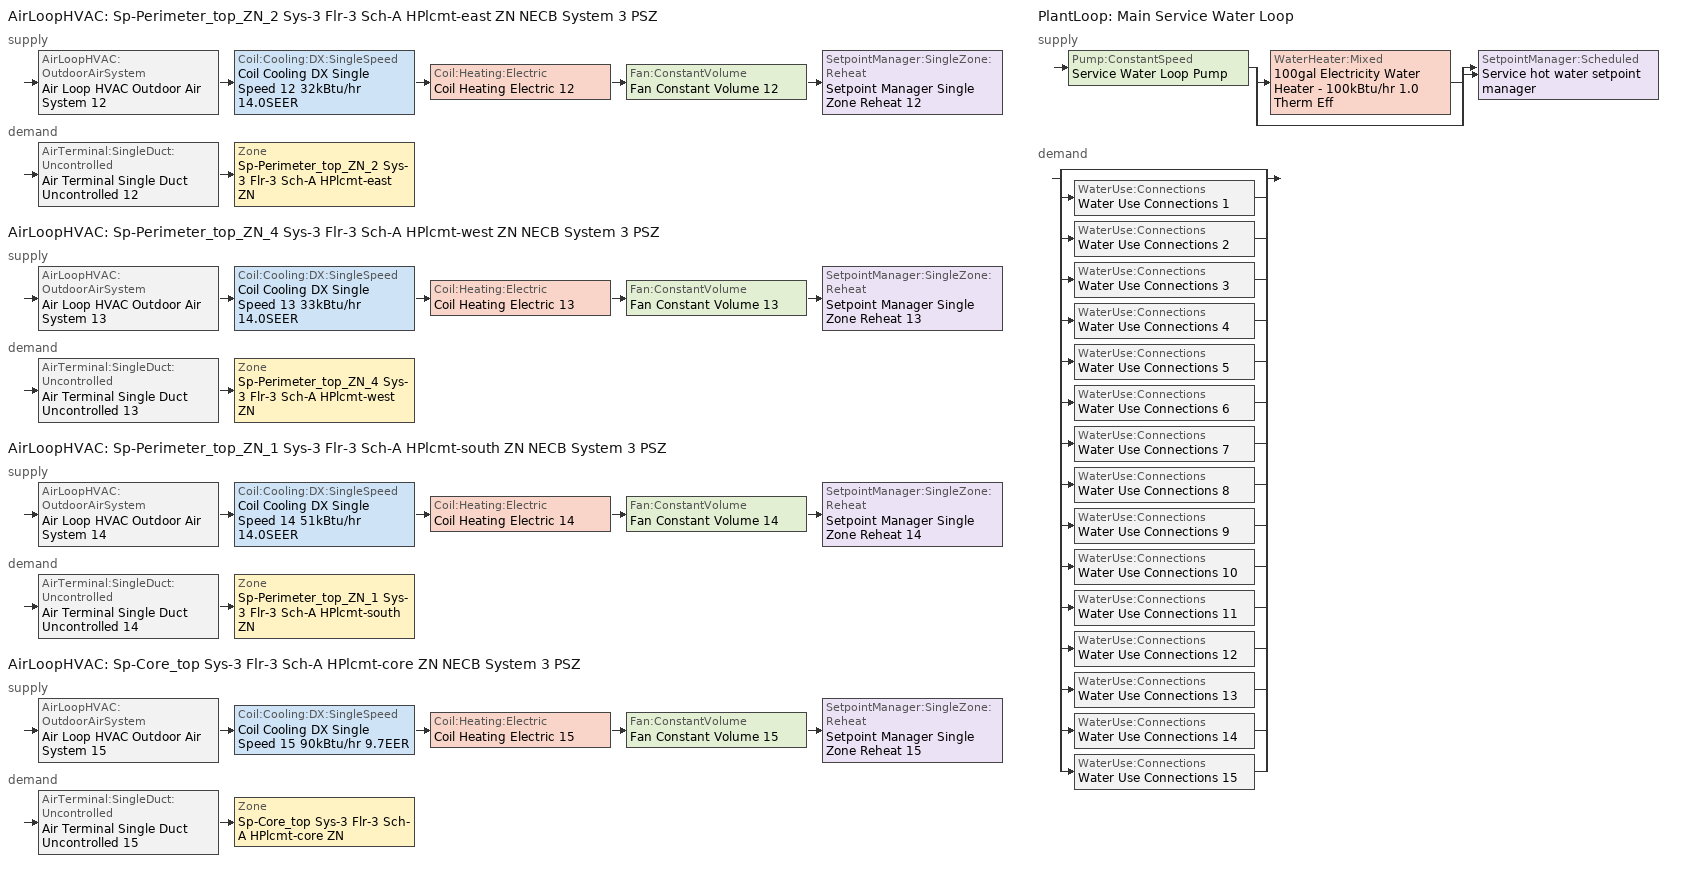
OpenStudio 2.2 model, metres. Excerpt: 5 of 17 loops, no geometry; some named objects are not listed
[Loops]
AirLoopHVAC 'Sp-Perimeter_top_ZN_2 Sys-3 Flr-3 Sch-A HPlcmt-east ZN NECB System 3 PSZ'
 supply: AirLoopHVAC:OutdoorAirSystem 'Air Loop HVAC Outdoor Air System 12' > Coil:Cooling:DX:SingleSpeed 'Coil Cooling DX Single Speed 12 32kBtu/hr 14.0SEER' > Coil:Heating:Electric 'Coil Heating Electric 12' > Fan:ConstantVolume 'Fan Constant Volume 12' > SetpointManager:SingleZone:Reheat 'Setpoint Manager Single Zone Reheat 12'
 demand: AirTerminal:SingleDuct:Uncontrolled 'Air Terminal Single Duct Uncontrolled 12' > Zone 'Sp-Perimeter_top_ZN_2 Sys-3 Flr-3 Sch-A HPlcmt-east ZN'
AirLoopHVAC 'Sp-Perimeter_top_ZN_4 Sys-3 Flr-3 Sch-A HPlcmt-west ZN NECB System 3 PSZ'
 supply: AirLoopHVAC:OutdoorAirSystem 'Air Loop HVAC Outdoor Air System 13' > Coil:Cooling:DX:SingleSpeed 'Coil Cooling DX Single Speed 13 33kBtu/hr 14.0SEER' > Coil:Heating:Electric 'Coil Heating Electric 13' > Fan:ConstantVolume 'Fan Constant Volume 13' > SetpointManager:SingleZone:Reheat 'Setpoint Manager Single Zone Reheat 13'
 demand: AirTerminal:SingleDuct:Uncontrolled 'Air Terminal Single Duct Uncontrolled 13' > Zone 'Sp-Perimeter_top_ZN_4 Sys-3 Flr-3 Sch-A HPlcmt-west ZN'
AirLoopHVAC 'Sp-Perimeter_top_ZN_1 Sys-3 Flr-3 Sch-A HPlcmt-south ZN NECB System 3 PSZ'
 supply: AirLoopHVAC:OutdoorAirSystem 'Air Loop HVAC Outdoor Air System 14' > Coil:Cooling:DX:SingleSpeed 'Coil Cooling DX Single Speed 14 51kBtu/hr 14.0SEER' > Coil:Heating:Electric 'Coil Heating Electric 14' > Fan:ConstantVolume 'Fan Constant Volume 14' > SetpointManager:SingleZone:Reheat 'Setpoint Manager Single Zone Reheat 14'
 demand: AirTerminal:SingleDuct:Uncontrolled 'Air Terminal Single Duct Uncontrolled 14' > Zone 'Sp-Perimeter_top_ZN_1 Sys-3 Flr-3 Sch-A HPlcmt-south ZN'
AirLoopHVAC 'Sp-Core_top Sys-3 Flr-3 Sch-A HPlcmt-core ZN NECB System 3 PSZ'
 supply: AirLoopHVAC:OutdoorAirSystem 'Air Loop HVAC Outdoor Air System 15' > Coil:Cooling:DX:SingleSpeed 'Coil Cooling DX Single Speed 15 90kBtu/hr 9.7EER' > Coil:Heating:Electric 'Coil Heating Electric 15' > Fan:ConstantVolume 'Fan Constant Volume 15' > SetpointManager:SingleZone:Reheat 'Setpoint Manager Single Zone Reheat 15'
 demand: AirTerminal:SingleDuct:Uncontrolled 'Air Terminal Single Duct Uncontrolled 15' > Zone 'Sp-Core_top Sys-3 Flr-3 Sch-A HPlcmt-core ZN'
PlantLoop 'Main Service Water Loop'
 supply: Pump:ConstantSpeed 'Service Water Loop Pump' > split
  | WaterHeater:Mixed '100gal Electricity Water Heater - 100kBtu/hr 1.0 Therm Eff'
  | bypass
  join > SetpointManager:Scheduled 'Service hot water setpoint manager'
 demand: split
  | bypass
  | WaterUse:Connections 'Water Use Connections 1'
  | WaterUse:Connections 'Water Use Connections 2'
  | WaterUse:Connections 'Water Use Connections 3'
  | WaterUse:Connections 'Water Use Connections 4'
  | WaterUse:Connections 'Water Use Connections 5'
  | WaterUse:Connections 'Water Use Connections 6'
  | WaterUse:Connections 'Water Use Connections 7'
  | WaterUse:Connections 'Water Use Connections 8'
  | WaterUse:Connections 'Water Use Connections 9'
  | WaterUse:Connections 'Water Use Connections 10'
  | WaterUse:Connections 'Water Use Connections 11'
  | WaterUse:Connections 'Water Use Connections 12'
  | WaterUse:Connections 'Water Use Connections 13'
  | WaterUse:Connections 'Water Use Connections 14'
  | WaterUse:Connections 'Water Use Connections 15'
[Sizing:Zone] Zone Cooling Design Supply Air Temperature Input Method=SupplyAirTemperature; Zone Cooling Design Supply Air Temperature {C}=13; Zone Cooling Design Supply Air Temperature Difference {deltaC}=11.11; Zone Heating Design Supply Air Temperature Input Method=SupplyAirTemperature; Zone Heating Design Supply Air Temperature {C}=43; Zone Heating Design Supply Air Temperature Difference {deltaC}=11.11; Zone Cooling Design Supply Air Humidity Ratio {kg-H2O/kg-air}=0.0085; Zone Heating Design Supply Air Humidity Ratio {kg-H2O/kg-air}=0.008; Zone Heating Sizing Factor=1.3; Zone Cooling Sizing Factor=1.1; Cooling Design Air Flow Method=DesignDay; Heating Design Air Flow Method=DesignDay; Account for Dedicated Outdoor Air System=No; Dedicated Outdoor Air System Control Strategy=NeutralSupplyAir; Dedicated Outdoor Air Low Setpoint Temperature for Design {C}=autosize; Dedicated Outdoor Air High Setpoint Temperature for Design {C}=autosize
Sp-Perimeter_top_ZN_2 Sys-3 Flr-3 Sch-A HPlcmt-east ZN; Sp-Perimeter_top_ZN_4 Sys-3 Flr-3 Sch-A HPlcmt-west ZN; Sp-Perimeter_top_ZN_1 Sys-3 Flr-3 Sch-A HPlcmt-south ZN; Sp-Core_top Sys-3 Flr-3 Sch-A HPlcmt-core ZN
[Zone equipment]
Sp-Perimeter_top_ZN_2 Sys-3 Flr-3 Sch-A HPlcmt-east ZN: Air Terminal Single Duct Uncontrolled 12, Zone HVAC Baseboard Convective Water 12
Sp-Perimeter_top_ZN_4 Sys-3 Flr-3 Sch-A HPlcmt-west ZN: Air Terminal Single Duct Uncontrolled 13, Zone HVAC Baseboard Convective Water 13
Sp-Perimeter_top_ZN_1 Sys-3 Flr-3 Sch-A HPlcmt-south ZN: Air Terminal Single Duct Uncontrolled 14, Zone HVAC Baseboard Convective Water 14
Sp-Core_top Sys-3 Flr-3 Sch-A HPlcmt-core ZN: Air Terminal Single Duct Uncontrolled 15, Zone HVAC Baseboard Convective Water 15
[PlantLoop]
Main Service Water Loop: Glycol Concentration=0; Maximum Loop Temperature {C}=60; Minimum Loop Temperature {C}=10; Plant Loop Volume {m3}=Autocalculate; Load Distribution Scheme=Optimal
[Sizing:Plant]
Main Service Water Loop: Loop Type=Heating; Design Loop Exit Temperature {C}=60; Loop Design Temperature Difference {deltaC}=5; Sizing Option=NonCoincident; Zone Timesteps in Averaging Window=1; Coincident Sizing Factor Mode=None
[AirLoopHVAC] Design Supply Air Flow Rate {m3/s}=AutoSize
Name | Availability Schedule | Availability Manager
Sp-Perimeter_top_ZN_2 Sys-3 Flr-3 Sch-A HPlcmt-east ZN NECB System 3 PSZ | Sp-Perimeter_top_ZN_2 Sys-3 Flr-3 Sch-A HPlcmt-east ZN NECB System 3 PSZ Occ Sch | Availability Manager Night Cycle 13
Sp-Perimeter_top_ZN_4 Sys-3 Flr-3 Sch-A HPlcmt-west ZN NECB System 3 PSZ | Sp-Perimeter_top_ZN_4 Sys-3 Flr-3 Sch-A HPlcmt-west ZN NECB System 3 PSZ Occ Sch | Availability Manager Night Cycle 15
Sp-Perimeter_top_ZN_1 Sys-3 Flr-3 Sch-A HPlcmt-south ZN NECB System 3 PSZ | Sp-Perimeter_top_ZN_1 Sys-3 Flr-3 Sch-A HPlcmt-south ZN NECB System 3 PSZ Occ Sch | Availability Manager Night Cycle 12
Sp-Core_top Sys-3 Flr-3 Sch-A HPlcmt-core ZN NECB System 3 PSZ | Sp-Core_top Sys-3 Flr-3 Sch-A HPlcmt-core ZN NECB System 3 PSZ Occ Sch | Availability Manager Night Cycle 3
[Sizing:System] Type of Load to Size On=Sensible; Design Outdoor Air Flow Rate {m3/s}=Autosize; Minimum System Air Flow Ratio=1; Preheat Design Temperature {C}=7; Preheat Design Humidity Ratio {kg-H2O/kg-Air}=0.008; Precool Design Temperature {C}=13; Precool Design Humidity Ratio {kg-H2O/kg-Air}=0.008; Central Cooling Design Supply Air Temperature {C}=13; Central Heating Design Supply Air Temperature {C}=43; Sizing Option=NonCoincident; 100% Outdoor Air in Cooling=No; 100% Outdoor Air in Heating=No; Central Cooling Design Supply Air Humidity Ratio {kg-H2O/kg-Air}=0.0085; Central Heating Design Supply Air Humidity Ratio {kg-H2O/kg-Air}=0.008; Cooling Design Air Flow Method=DesignDay; Cooling Design Air Flow Rate {m3/s}=0; Heating Design Air Flow Method=DesignDay; Heating Design Air Flow Rate {m3/s}=0; System Outdoor Air Method=ZoneSum; Zone Maximum Outdoor Air Fraction=1; Cooling Supply Air Flow Rate Per Floor Area {m3/s-m2}=0.00996765; Cooling Fraction of Autosized Cooling Supply Air Flow Rate=1; Cooling Supply Air Flow Rate Per Unit Cooling Capacity {m3/s-W}=3.94755e-05; Heating Supply Air Flow Rate Per Floor Area {m3/s-m2}=0.00996765; Heating Fraction of Autosized Heating Supply Air Flow Rate=1; Heating Fraction of Autosized Cooling Supply Air Flow Rate=1; Heating Supply Air Flow Rate Per Unit Heating Capacity {m3/s-W}=3.15882e-05; Cooling Design Capacity Method=CoolingDesignCapacity; Cooling Design Capacity {W}=autosize; Cooling Design Capacity Per Floor Area {W/m2}=234.7; Fraction of Autosized Cooling Design Capacity=1; Heating Design Capacity Method=HeatingDesignCapacity; Heating Design Capacity {W}=autosize; Heating Design Capacity Per Floor Area {W/m2}=157; Fraction of Autosized Heating Design Capacity=1; Central Cooling Capacity Control Method=OnOff
Sp-Perimeter_top_ZN_2 Sys-3 Flr-3 Sch-A HPlcmt-east ZN NECB System 3 PSZ; Sp-Perimeter_top_ZN_4 Sys-3 Flr-3 Sch-A HPlcmt-west ZN NECB System 3 PSZ; Sp-Perimeter_top_ZN_1 Sys-3 Flr-3 Sch-A HPlcmt-south ZN NECB System 3 PSZ; Sp-Core_top Sys-3 Flr-3 Sch-A HPlcmt-core ZN NECB System 3 PSZ
[Fan:ConstantVolume] Availability Schedule=Always On Discrete; Fan Efficiency=0.39975; Pressure Rise {Pa}=640; Maximum Flow Rate {m3/s}=AutoSize; Motor Efficiency=0.615
Fan Constant Volume 12; Fan Constant Volume 13; Fan Constant Volume 14; Fan Constant Volume 15
[Coil:Heating:Electric] Availability Schedule=Always On Discrete
Coil Heating Electric 12; Coil Heating Electric 13; Coil Heating Electric 14; Coil Heating Electric 15
[Coil:Cooling:DX:SingleSpeed] Availability Schedule=Always On Discrete; Rated Total Cooling Capacity {W}=autosize; Rated Sensible Heat Ratio=autosize; Rated Air Flow Rate {m3/s}=autosize; Rated Evaporator Fan Power Per Volume Flow Rate {W/(m3/s)}=773.3; Condenser Type=AirCooled; Evaporative Condenser Effectiveness=0; Evaporative Condenser Air Flow Rate {m3/s}=Autosize; Evaporative Condenser Pump Rated Power Consumption {W}=Autosize; Crankcase Heater Capacity {W}=0; Maximum Outdoor Dry-Bulb Temperature for Crankcase Heater Operation {C}=0; Basin Heater Capacity {W/K}=0; Basin Heater Setpoint Temperature {C}=10
Name | Rated COP {W/W} | Total Cooling Capacity Function of Temperature Curve | Total Cooling Capacity Function of Flow Fraction Curve | Energy Input Ratio Function of Temperature Curve | Energy Input Ratio Function of Flow Fraction Curve | Part Load Fraction Correlation Curve
Coil Cooling DX Single Speed 12 32kBtu/hr 14.0SEER | 3.8248 | DXCOOL-NECB2011-REF-CAPFT 3 | DXCOOL-NECB2011-REF-CAPFFLOW 3 | DXCOOL-NECB2011-REF-COOLEIRFT 3 | DXCOOL-NECB2011-REF-COOLEIRFFLOW 3 | DXCOOL-NECB2011-REF-COOLPLFFPLR 3
Coil Cooling DX Single Speed 13 33kBtu/hr 14.0SEER | 3.8248 | DXCOOL-NECB2011-REF-CAPFT 4 | DXCOOL-NECB2011-REF-CAPFFLOW 4 | DXCOOL-NECB2011-REF-COOLEIRFT 4 | DXCOOL-NECB2011-REF-COOLEIRFFLOW 4 | DXCOOL-NECB2011-REF-COOLPLFFPLR 4
Coil Cooling DX Single Speed 14 51kBtu/hr 14.0SEER | 3.8248 | DXCOOL-NECB2011-REF-CAPFT 5 | DXCOOL-NECB2011-REF-CAPFFLOW 5 | DXCOOL-NECB2011-REF-COOLEIRFT 5 | DXCOOL-NECB2011-REF-COOLEIRFFLOW 5 | DXCOOL-NECB2011-REF-COOLPLFFPLR 5
Coil Cooling DX Single Speed 15 90kBtu/hr 9.7EER | 3.34697 | DXCOOL-NECB2011-REF-CAPFT 6 | DXCOOL-NECB2011-REF-CAPFFLOW 6 | DXCOOL-NECB2011-REF-COOLEIRFT 6 | DXCOOL-NECB2011-REF-COOLEIRFFLOW 6 | DXCOOL-NECB2011-REF-COOLPLFFPLR 6
[Controller:OutdoorAir] Minimum Outdoor Air Flow Rate {m3/s}=0; Maximum Outdoor Air Flow Rate {m3/s}=Autosize; Economizer Control Action Type=ModulateFlow; Lockout Type=NoLockout; Minimum Limit Type=FixedMinimum; High Humidity Control=No; Heat Recovery Bypass Control Type=BypassWhenWithinEconomizerLimits
Name | Economizer Control Type | Economizer Maximum Limit Dry-Bulb Temperature {C} | Economizer Maximum Limit Enthalpy {J/kg} | Economizer Minimum Limit Dry-Bulb Temperature {C} | Minimum Outdoor Air Schedule | Controller Mechanical Ventilation
Controller Outdoor Air 12 | NoEconomizer | 28 | 64000 | -100 | Sp-Perimeter_top_ZN_2 Sys-3 Flr-3 Sch-A HPlcmt-east ZN NECB System 3 PSZ Occ Sch | Controller Mechanical Ventilation 12
Controller Outdoor Air 13 | NoEconomizer | 28 | 64000 | -100 | Sp-Perimeter_top_ZN_4 Sys-3 Flr-3 Sch-A HPlcmt-west ZN NECB System 3 PSZ Occ Sch | Controller Mechanical Ventilation 13
Controller Outdoor Air 14 | NoEconomizer | 28 | 64000 | -100 | Sp-Perimeter_top_ZN_1 Sys-3 Flr-3 Sch-A HPlcmt-south ZN NECB System 3 PSZ Occ Sch | Controller Mechanical Ventilation 14
Controller Outdoor Air 15 | DifferentialEnthalpy |  |  |  | Sp-Core_top Sys-3 Flr-3 Sch-A HPlcmt-core ZN NECB System 3 PSZ Occ Sch | Controller Mechanical Ventilation 15
[Controller:MechanicalVentilation] Availability Schedule=Always On Discrete; System Outdoor Air Method=ZoneSum
Controller Mechanical Ventilation 12; Controller Mechanical Ventilation 13; Controller Mechanical Ventilation 14; Controller Mechanical Ventilation 15
[AirLoopHVAC:OutdoorAirSystem]
Name | Controller
Air Loop HVAC Outdoor Air System 12 | Controller Outdoor Air 12
Air Loop HVAC Outdoor Air System 13 | Controller Outdoor Air 13
Air Loop HVAC Outdoor Air System 14 | Controller Outdoor Air 14
Air Loop HVAC Outdoor Air System 15 | Controller Outdoor Air 15
[SetpointManager:SingleZone:Reheat] Minimum Supply Air Temperature {C}=13; Maximum Supply Air Temperature {C}=43
Name | Control Zone
Setpoint Manager Single Zone Reheat 12 | Sp-Perimeter_top_ZN_2 Sys-3 Flr-3 Sch-A HPlcmt-east ZN
Setpoint Manager Single Zone Reheat 13 | Sp-Perimeter_top_ZN_4 Sys-3 Flr-3 Sch-A HPlcmt-west ZN
Setpoint Manager Single Zone Reheat 14 | Sp-Perimeter_top_ZN_1 Sys-3 Flr-3 Sch-A HPlcmt-south ZN
Setpoint Manager Single Zone Reheat 15 | Sp-Core_top Sys-3 Flr-3 Sch-A HPlcmt-core ZN
[AirTerminal:SingleDuct:Uncontrolled] Availability Schedule=Always On Discrete; Maximum Air Flow Rate {m3/s}=AutoSize
Air Terminal Single Duct Uncontrolled 12; Air Terminal Single Duct Uncontrolled 13; Air Terminal Single Duct Uncontrolled 14; Air Terminal Single Duct Uncontrolled 15
[SetpointManager:Scheduled]
Service hot water setpoint manager: Control Variable=Temperature; Schedule=Service Water Loop Temp - 140F
[Pump:ConstantSpeed]
Service Water Loop Pump: Rated Flow Rate {m3/s}=autosize; Rated Pump Head {Pa}=29891; Rated Power Consumption {W}=autosize; Motor Efficiency=0.7; Fraction of Motor Inefficiencies to Fluid Stream=0; Pump Control Type=Intermittent
[WaterHeater:Mixed]
100gal Electricity Water Heater - 100kBtu/hr 1.0 Therm Eff: Tank Volume {m3}=0.378541; Setpoint Temperature Schedule=Service Water Loop Temp - 140F; Deadband Temperature Difference {deltaC}=2; Maximum Temperature Limit {C}=82.2222; Heater Control Type=Cycle; Heater Maximum Capacity {W}=29307.1; Heater Fuel Type=Electricity; Heater Thermal Efficiency=1; Off Cycle Parasitic Fuel Consumption Rate {W}=1276.95; Off Cycle Parasitic Fuel Type=Electricity; Off Cycle Parasitic Heat Fraction to Tank=0.8; On Cycle Parasitic Fuel Consumption Rate {W}=1276.95; On Cycle Parasitic Fuel Type=Electricity; On Cycle Parasitic Heat Fraction to Tank=0; Ambient Temperature Indicator=Schedule; Ambient Temperature Schedule=Water Heater Ambient Temp Schedule - 70F; Off Cycle Loss Coefficient to Ambient Temperature {W/K}=2.78836; On Cycle Loss Coefficient to Ambient Temperature {W/K}=2.78836; Use Side Effectiveness=1; Source Side Effectiveness=1; Use Side Design Flow Rate {m3/s}=autosize; Source Side Design Flow Rate {m3/s}=autosize; Indirect Water Heating Recovery Time {hr}=1.5
[WaterUse:Connections]
Name | Water Use Equipment Name 1
Water Use Connections 1 | Core_bottom Service Water Use 0.38gal/min
Water Use Connections 2 | Core_mid Service Water Use 0.38gal/min
Water Use Connections 3 | Core_top Service Water Use 0.38gal/min
Water Use Connections 4 | Perimeter_bot_zn_1 Service Water Use 0.08gal/min
Water Use Connections 5 | Perimeter_bot_zn_2 Service Water Use 0.05gal/min
Water Use Connections 6 | Perimeter_bot_zn_3 Service Water Use 0.08gal/min
Water Use Connections 7 | Perimeter_bot_zn_4 Service Water Use 0.05gal/min
Water Use Connections 8 | Perimeter_mid_zn_1 Service Water Use 0.08gal/min
Water Use Connections 9 | Perimeter_mid_zn_2 Service Water Use 0.05gal/min
Water Use Connections 10 | Perimeter_mid_zn_3 Service Water Use 0.08gal/min
Water Use Connections 11 | Perimeter_mid_zn_4 Service Water Use 0.05gal/min
Water Use Connections 12 | Perimeter_top_zn_1 Service Water Use 0.08gal/min
Water Use Connections 13 | Perimeter_top_zn_2 Service Water Use 0.05gal/min
Water Use Connections 14 | Perimeter_top_zn_3 Service Water Use 0.08gal/min
Water Use Connections 15 | Perimeter_top_zn_4 Service Water Use 0.05gal/min
[WaterUse:Equipment:Definition]
Name | Peak Flow Rate {m3/s} | Target Temperature Schedule | Sensible Fraction Schedule | Latent Fraction Schedule
Core_bottom Service Water Use Def 0.38gal/min | 2.38083e-05 | Schedule Ruleset 5 | Schedule Ruleset 3 | Schedule Ruleset 4
Core_mid Service Water Use Def 0.38gal/min | 2.38083e-05 | Schedule Ruleset 8 | Schedule Ruleset 6 | Schedule Ruleset 7
Core_top Service Water Use Def 0.38gal/min | 2.38083e-05 | Schedule Ruleset 11 | Schedule Ruleset 9 | Schedule Ruleset 10
Perimeter_bot_zn_1 Service Water Use Def 0.08gal/min | 5.01899e-06 | Schedule Ruleset 14 | Schedule Ruleset 12 | Schedule Ruleset 13
Perimeter_bot_zn_2 Service Water Use Def 0.05gal/min | 3.17744e-06 | Schedule Ruleset 17 | Schedule Ruleset 15 | Schedule Ruleset 16
Perimeter_bot_zn_3 Service Water Use Def 0.08gal/min | 5.01899e-06 | Schedule Ruleset 20 | Schedule Ruleset 18 | Schedule Ruleset 19
Perimeter_bot_zn_4 Service Water Use Def 0.05gal/min | 3.17723e-06 | Schedule Ruleset 23 | Schedule Ruleset 21 | Schedule Ruleset 22
Perimeter_mid_zn_1 Service Water Use Def 0.08gal/min | 5.01899e-06 | Schedule Ruleset 26 | Schedule Ruleset 24 | Schedule Ruleset 25
Perimeter_mid_zn_2 Service Water Use Def 0.05gal/min | 3.17744e-06 | Schedule Ruleset 29 | Schedule Ruleset 27 | Schedule Ruleset 28
Perimeter_mid_zn_3 Service Water Use Def 0.08gal/min | 5.01899e-06 | Schedule Ruleset 32 | Schedule Ruleset 30 | Schedule Ruleset 31
Perimeter_mid_zn_4 Service Water Use Def 0.05gal/min | 3.17723e-06 | Schedule Ruleset 35 | Schedule Ruleset 33 | Schedule Ruleset 34
Perimeter_top_zn_1 Service Water Use Def 0.08gal/min | 5.01899e-06 | Schedule Ruleset 38 | Schedule Ruleset 36 | Schedule Ruleset 37
Perimeter_top_zn_2 Service Water Use Def 0.05gal/min | 3.17744e-06 | Schedule Ruleset 41 | Schedule Ruleset 39 | Schedule Ruleset 40
Perimeter_top_zn_3 Service Water Use Def 0.08gal/min | 5.01899e-06 | Schedule Ruleset 44 | Schedule Ruleset 42 | Schedule Ruleset 43
Perimeter_top_zn_4 Service Water Use Def 0.05gal/min | 3.17723e-06 | Schedule Ruleset 47 | Schedule Ruleset 45 | Schedule Ruleset 46
[WaterUse:Equipment] Flow Rate Fraction Schedule=NECB-A-Service Water Heating
Name | Water Use Equipment Definition | Space
Core_bottom Service Water Use 0.38gal/min | Core_bottom Service Water Use Def 0.38gal/min | Core_bottom
Core_mid Service Water Use 0.38gal/min | Core_mid Service Water Use Def 0.38gal/min | Core_mid
Core_top Service Water Use 0.38gal/min | Core_top Service Water Use Def 0.38gal/min | Core_top
Perimeter_bot_zn_1 Service Water Use 0.08gal/min | Perimeter_bot_zn_1 Service Water Use Def 0.08gal/min | Perimeter_bot_ZN_1
Perimeter_bot_zn_2 Service Water Use 0.05gal/min | Perimeter_bot_zn_2 Service Water Use Def 0.05gal/min | Perimeter_bot_ZN_2
Perimeter_bot_zn_3 Service Water Use 0.08gal/min | Perimeter_bot_zn_3 Service Water Use Def 0.08gal/min | Perimeter_bot_ZN_3
Perimeter_bot_zn_4 Service Water Use 0.05gal/min | Perimeter_bot_zn_4 Service Water Use Def 0.05gal/min | Perimeter_bot_ZN_4
Perimeter_mid_zn_1 Service Water Use 0.08gal/min | Perimeter_mid_zn_1 Service Water Use Def 0.08gal/min | Perimeter_mid_ZN_1
Perimeter_mid_zn_2 Service Water Use 0.05gal/min | Perimeter_mid_zn_2 Service Water Use Def 0.05gal/min | Perimeter_mid_ZN_2
Perimeter_mid_zn_3 Service Water Use 0.08gal/min | Perimeter_mid_zn_3 Service Water Use Def 0.08gal/min | Perimeter_mid_ZN_3
Perimeter_mid_zn_4 Service Water Use 0.05gal/min | Perimeter_mid_zn_4 Service Water Use Def 0.05gal/min | Perimeter_mid_ZN_4
Perimeter_top_zn_1 Service Water Use 0.08gal/min | Perimeter_top_zn_1 Service Water Use Def 0.08gal/min | Perimeter_top_ZN_1
Perimeter_top_zn_2 Service Water Use 0.05gal/min | Perimeter_top_zn_2 Service Water Use Def 0.05gal/min | Perimeter_top_ZN_2
Perimeter_top_zn_3 Service Water Use 0.08gal/min | Perimeter_top_zn_3 Service Water Use Def 0.08gal/min | Perimeter_top_ZN_3
Perimeter_top_zn_4 Service Water Use 0.05gal/min | Perimeter_top_zn_4 Service Water Use Def 0.05gal/min | Perimeter_top_ZN_4
[AvailabilityManager:NightCycle] Control Type=CycleOnAny; Thermostat Tolerance {deltaC}=1; Cycling Run Time {s}=3600
Availability Manager Night Cycle 3; Availability Manager Night Cycle 12; Availability Manager Night Cycle 13; Availability Manager Night Cycle 15
[Schedule:Ruleset]
Service Water Loop Temp - 140F: Default Day Schedule=Service Water Loop Temp - 140F Default
Water Heater Ambient Temp Schedule - 70F: Default Day Schedule=Water Heater Ambient Temp Schedule - 70F Default
Schedule Ruleset 3: Default Day Schedule=Schedule Day 5
Schedule Ruleset 4: Default Day Schedule=Schedule Day 6
Schedule Ruleset 5: Default Day Schedule=Schedule Day 7
NECB-A-Service Water Heating: Default Day Schedule=NECB-A-Service Water Heating Default
Schedule Ruleset 6: Default Day Schedule=Schedule Day 8
Schedule Ruleset 7: Default Day Schedule=Schedule Day 9
Schedule Ruleset 8: Default Day Schedule=Schedule Day 10
Schedule Ruleset 9: Default Day Schedule=Schedule Day 11
Schedule Ruleset 10: Default Day Schedule=Schedule Day 12
Schedule Ruleset 11: Default Day Schedule=Schedule Day 13
Schedule Ruleset 12: Default Day Schedule=Schedule Day 14
Schedule Ruleset 13: Default Day Schedule=Schedule Day 15
Schedule Ruleset 14: Default Day Schedule=Schedule Day 16
Schedule Ruleset 15: Default Day Schedule=Schedule Day 17
Schedule Ruleset 16: Default Day Schedule=Schedule Day 18
Schedule Ruleset 17: Default Day Schedule=Schedule Day 19
Schedule Ruleset 18: Default Day Schedule=Schedule Day 20
Schedule Ruleset 19: Default Day Schedule=Schedule Day 21
Schedule Ruleset 20: Default Day Schedule=Schedule Day 22
Schedule Ruleset 21: Default Day Schedule=Schedule Day 23
Schedule Ruleset 22: Default Day Schedule=Schedule Day 24
Schedule Ruleset 23: Default Day Schedule=Schedule Day 25
Schedule Ruleset 24: Default Day Schedule=Schedule Day 26
Schedule Ruleset 25: Default Day Schedule=Schedule Day 27
Schedule Ruleset 26: Default Day Schedule=Schedule Day 28
Schedule Ruleset 27: Default Day Schedule=Schedule Day 29
Schedule Ruleset 28: Default Day Schedule=Schedule Day 30
Schedule Ruleset 29: Default Day Schedule=Schedule Day 31
Schedule Ruleset 30: Default Day Schedule=Schedule Day 32
Schedule Ruleset 31: Default Day Schedule=Schedule Day 33
Schedule Ruleset 32: Default Day Schedule=Schedule Day 34
Schedule Ruleset 33: Default Day Schedule=Schedule Day 35
Schedule Ruleset 34: Default Day Schedule=Schedule Day 36
Schedule Ruleset 35: Default Day Schedule=Schedule Day 37
Schedule Ruleset 36: Default Day Schedule=Schedule Day 38
Schedule Ruleset 37: Default Day Schedule=Schedule Day 39
Schedule Ruleset 38: Default Day Schedule=Schedule Day 40
Schedule Ruleset 39: Default Day Schedule=Schedule Day 41
Schedule Ruleset 40: Default Day Schedule=Schedule Day 42
Schedule Ruleset 41: Default Day Schedule=Schedule Day 43
Schedule Ruleset 42: Default Day Schedule=Schedule Day 44
Schedule Ruleset 43: Default Day Schedule=Schedule Day 45
Schedule Ruleset 44: Default Day Schedule=Schedule Day 46
Schedule Ruleset 45: Default Day Schedule=Schedule Day 47
Schedule Ruleset 46: Default Day Schedule=Schedule Day 48
Schedule Ruleset 47: Default Day Schedule=Schedule Day 49
Sp-Core_top Sys-3 Flr-3 Sch-A HPlcmt-core ZN NECB System 3 PSZ Occ Sch: Default Day Schedule=Sp-Core_top Sys-3 Flr-3 Sch-A HPlcmt-core ZN NECB System 3 PSZ Occ Sch Default; Summer Design Day Schedule=Sp-Core_top Sys-3 Flr-3 Sch-A HPlcmt-core ZN NECB System 3 PSZ Occ Sch Summer Design Day; Winter Design Day Schedule=Sp-Core_top Sys-3 Flr-3 Sch-A HPlcmt-core ZN NECB System 3 PSZ Occ Sch Winter Design Day
Sp-Perimeter_top_ZN_1 Sys-3 Flr-3 Sch-A HPlcmt-south ZN NECB System 3 PSZ Occ Sch: Default Day Schedule=Sp-Perimeter_top_ZN_1 Sys-3 Flr-3 Sch-A HPlcmt-south ZN NECB System 3 PSZ Occ Sch Default; Summer Design Day Schedule=Sp-Perimeter_top_ZN_1 Sys-3 Flr-3 Sch-A HPlcmt-south ZN NECB System 3 PSZ Occ Sch Summer Design Day; Winter Design Day Schedule=Sp-Perimeter_top_ZN_1 Sys-3 Flr-3 Sch-A HPlcmt-south ZN NECB System 3 PSZ Occ Sch Winter Design Day
Sp-Perimeter_top_ZN_2 Sys-3 Flr-3 Sch-A HPlcmt-east ZN NECB System 3 PSZ Occ Sch: Default Day Schedule=Sp-Perimeter_top_ZN_2 Sys-3 Flr-3 Sch-A HPlcmt-east ZN NECB System 3 PSZ Occ Sch Default; Summer Design Day Schedule=Sp-Perimeter_top_ZN_2 Sys-3 Flr-3 Sch-A HPlcmt-east ZN NECB System 3 PSZ Occ Sch Summer Design Day; Winter Design Day Schedule=Sp-Perimeter_top_ZN_2 Sys-3 Flr-3 Sch-A HPlcmt-east ZN NECB System 3 PSZ Occ Sch Winter Design Day
Sp-Perimeter_top_ZN_4 Sys-3 Flr-3 Sch-A HPlcmt-west ZN NECB System 3 PSZ Occ Sch: Default Day Schedule=Sp-Perimeter_top_ZN_4 Sys-3 Flr-3 Sch-A HPlcmt-west ZN NECB System 3 PSZ Occ Sch Default; Summer Design Day Schedule=Sp-Perimeter_top_ZN_4 Sys-3 Flr-3 Sch-A HPlcmt-west ZN NECB System 3 PSZ Occ Sch Summer Design Day; Winter Design Day Schedule=Sp-Perimeter_top_ZN_4 Sys-3 Flr-3 Sch-A HPlcmt-west ZN NECB System 3 PSZ Occ Sch Winter Design Day
[Schedule:Day]
Service Water Loop Temp - 140F Default; Schedule Day 7; Schedule Day 10; Schedule Day 13; Schedule Day 16; Schedule Day 19; Schedule Day 22; Schedule Day 25; Schedule Day 28; Schedule Day 31; Schedule Day 34; Schedule Day 37; Schedule Day 40; Schedule Day 43; Schedule Day 46; Schedule Day 49: 24, 0, 60
Water Heater Ambient Temp Schedule - 70F Default: 24, 0, 21.1111
Schedule Day 5; Schedule Day 8; Schedule Day 11; Schedule Day 14; Schedule Day 17; Schedule Day 20; Schedule Day 23; Schedule Day 26; Schedule Day 29; Schedule Day 32; Schedule Day 35; Schedule Day 38; Schedule Day 41; Schedule Day 44; Schedule Day 47: 24, 0, 0.2
Schedule Day 6; NECB-A-Service Water Heating Sat Day; NECB-A-Service Water Heating Sun|Hol Day; Schedule Day 9; Schedule Day 12; Schedule Day 15; Schedule Day 18; Schedule Day 21; Schedule Day 24; Schedule Day 27; Schedule Day 30; Schedule Day 33; Schedule Day 36; Schedule Day 39; Schedule Day 42; Schedule Day 45; Schedule Day 48: 24, 0, 0.05
NECB-A-Service Water Heating Default; NECB-A-Service Water Heating Default|Wkdy Day: 7, 0, 0.05, 8, 0, 0.1, 10, 0, 0.5, 16, 0, 0.9, 17, 0, 0.7, 18, 0, 0.5, 19, 0, 0.3, 22, 0, 0.2, 24, 0, 0.05
Sp-Core_top Sys-3 Flr-3 Sch-A HPlcmt-core ZN NECB System 3 PSZ Occ Sch Default; Sp-Core_top Sys-3 Flr-3 Sch-A HPlcmt-core ZN NECB System 3 PSZ Occ Sch Winter Design Day; Sp-Core_top Sys-3 Flr-3 Sch-A HPlcmt-core ZN NECB System 3 PSZ Occ Sch Summer Design Day; Sp-Perimeter_top_ZN_1 Sys-3 Flr-3 Sch-A HPlcmt-south ZN NECB System 3 PSZ Occ Sch Default; Sp-Perimeter_top_ZN_1 Sys-3 Flr-3 Sch-A HPlcmt-south ZN NECB System 3 PSZ Occ Sch Winter Design Day; Sp-Perimeter_top_ZN_1 Sys-3 Flr-3 Sch-A HPlcmt-south ZN NECB System 3 PSZ Occ Sch Summer Design Day; Sp-Perimeter_top_ZN_2 Sys-3 Flr-3 Sch-A HPlcmt-east ZN NECB System 3 PSZ Occ Sch Default; Sp-Perimeter_top_ZN_2 Sys-3 Flr-3 Sch-A HPlcmt-east ZN NECB System 3 PSZ Occ Sch Winter Design Day; Sp-Perimeter_top_ZN_2 Sys-3 Flr-3 Sch-A HPlcmt-east ZN NECB System 3 PSZ Occ Sch Summer Design Day; Sp-Perimeter_top_ZN_4 Sys-3 Flr-3 Sch-A HPlcmt-west ZN NECB System 3 PSZ Occ Sch Default; Sp-Perimeter_top_ZN_4 Sys-3 Flr-3 Sch-A HPlcmt-west ZN NECB System 3 PSZ Occ Sch Winter Design Day; Sp-Perimeter_top_ZN_4 Sys-3 Flr-3 Sch-A HPlcmt-west ZN NECB System 3 PSZ Occ Sch Summer Design Day: 24, 0, 1
Sp-Core_top Sys-3 Flr-3 Sch-A HPlcmt-core ZN NECB System 3 PSZ Occ Sch Monday; Sp-Core_top Sys-3 Flr-3 Sch-A HPlcmt-core ZN NECB System 3 PSZ Occ Sch Tuesday; Sp-Core_top Sys-3 Flr-3 Sch-A HPlcmt-core ZN NECB System 3 PSZ Occ Sch Wednesday; Sp-Core_top Sys-3 Flr-3 Sch-A HPlcmt-core ZN NECB System 3 PSZ Occ Sch Thursday; Sp-Core_top Sys-3 Flr-3 Sch-A HPlcmt-core ZN NECB System 3 PSZ Occ Sch Friday; Sp-Perimeter_top_ZN_1 Sys-3 Flr-3 Sch-A HPlcmt-south ZN NECB System 3 PSZ Occ Sch Monday; Sp-Perimeter_top_ZN_1 Sys-3 Flr-3 Sch-A HPlcmt-south ZN NECB System 3 PSZ Occ Sch Tuesday; Sp-Perimeter_top_ZN_1 Sys-3 Flr-3 Sch-A HPlcmt-south ZN NECB System 3 PSZ Occ Sch Wednesday; Sp-Perimeter_top_ZN_1 Sys-3 Flr-3 Sch-A HPlcmt-south ZN NECB System 3 PSZ Occ Sch Thursday; Sp-Perimeter_top_ZN_1 Sys-3 Flr-3 Sch-A HPlcmt-south ZN NECB System 3 PSZ Occ Sch Friday; Sp-Perimeter_top_ZN_2 Sys-3 Flr-3 Sch-A HPlcmt-east ZN NECB System 3 PSZ Occ Sch Monday; Sp-Perimeter_top_ZN_2 Sys-3 Flr-3 Sch-A HPlcmt-east ZN NECB System 3 PSZ Occ Sch Tuesday; Sp-Perimeter_top_ZN_2 Sys-3 Flr-3 Sch-A HPlcmt-east ZN NECB System 3 PSZ Occ Sch Wednesday; Sp-Perimeter_top_ZN_2 Sys-3 Flr-3 Sch-A HPlcmt-east ZN NECB System 3 PSZ Occ Sch Thursday; Sp-Perimeter_top_ZN_2 Sys-3 Flr-3 Sch-A HPlcmt-east ZN NECB System 3 PSZ Occ Sch Friday; Sp-Perimeter_top_ZN_4 Sys-3 Flr-3 Sch-A HPlcmt-west ZN NECB System 3 PSZ Occ Sch Monday; Sp-Perimeter_top_ZN_4 Sys-3 Flr-3 Sch-A HPlcmt-west ZN NECB System 3 PSZ Occ Sch Tuesday; Sp-Perimeter_top_ZN_4 Sys-3 Flr-3 Sch-A HPlcmt-west ZN NECB System 3 PSZ Occ Sch Wednesday; Sp-Perimeter_top_ZN_4 Sys-3 Flr-3 Sch-A HPlcmt-west ZN NECB System 3 PSZ Occ Sch Thursday; Sp-Perimeter_top_ZN_4 Sys-3 Flr-3 Sch-A HPlcmt-west ZN NECB System 3 PSZ Occ Sch Friday: 8, 0, 0, 19, 0, 1, 24, 0, 0
Sp-Core_top Sys-3 Flr-3 Sch-A HPlcmt-core ZN NECB System 3 PSZ Occ Sch Saturday; Sp-Core_top Sys-3 Flr-3 Sch-A HPlcmt-core ZN NECB System 3 PSZ Occ Sch Sunday; Sp-Perimeter_top_ZN_1 Sys-3 Flr-3 Sch-A HPlcmt-south ZN NECB System 3 PSZ Occ Sch Saturday; Sp-Perimeter_top_ZN_1 Sys-3 Flr-3 Sch-A HPlcmt-south ZN NECB System 3 PSZ Occ Sch Sunday; Sp-Perimeter_top_ZN_2 Sys-3 Flr-3 Sch-A HPlcmt-east ZN NECB System 3 PSZ Occ Sch Saturday; Sp-Perimeter_top_ZN_2 Sys-3 Flr-3 Sch-A HPlcmt-east ZN NECB System 3 PSZ Occ Sch Sunday; Sp-Perimeter_top_ZN_4 Sys-3 Flr-3 Sch-A HPlcmt-west ZN NECB System 3 PSZ Occ Sch Saturday; Sp-Perimeter_top_ZN_4 Sys-3 Flr-3 Sch-A HPlcmt-west ZN NECB System 3 PSZ Occ Sch Sunday: 24, 0, 0
[Schedule:Rule] Date Specification Type=DateRange; Start Month=1; Start Day=1; End Month=12
Name | Schedule Ruleset | Rule Order | Day Schedule | Apply Monday | Apply Tuesday | Apply Wednesday | Apply Thursday | Apply Friday | End Day | Apply Saturday | Apply Sunday
Schedule Rule 17 | NECB-A-Service Water Heating | 2 | NECB-A-Service Water Heating Default|Wkdy Day | Yes | Yes | Yes | Yes | Yes | 31
Schedule Rule 18 | NECB-A-Service Water Heating | 1 | NECB-A-Service Water Heating Sat Day |  |  |  |  |  | 31 | Yes
Schedule Rule 19 | NECB-A-Service Water Heating | 0 | NECB-A-Service Water Heating Sun|Hol Day |  |  |  |  |  | 31 |  | Yes
Sp-Core_top Sys-3 Flr-3 Sch-A HPlcmt-core ZN NECB System 3 PSZ Occ Sch Monday Rule | Sp-Core_top Sys-3 Flr-3 Sch-A HPlcmt-core ZN NECB System 3 PSZ Occ Sch | 6 | Sp-Core_top Sys-3 Flr-3 Sch-A HPlcmt-core ZN NECB System 3 PSZ Occ Sch Monday | Yes |  |  |  |  | 25
Sp-Core_top Sys-3 Flr-3 Sch-A HPlcmt-core ZN NECB System 3 PSZ Occ Sch Tuesday Rule | Sp-Core_top Sys-3 Flr-3 Sch-A HPlcmt-core ZN NECB System 3 PSZ Occ Sch | 5 | Sp-Core_top Sys-3 Flr-3 Sch-A HPlcmt-core ZN NECB System 3 PSZ Occ Sch Tuesday |  | Yes |  |  |  | 26
Sp-Core_top Sys-3 Flr-3 Sch-A HPlcmt-core ZN NECB System 3 PSZ Occ Sch Wednesday Rule | Sp-Core_top Sys-3 Flr-3 Sch-A HPlcmt-core ZN NECB System 3 PSZ Occ Sch | 4 | Sp-Core_top Sys-3 Flr-3 Sch-A HPlcmt-core ZN NECB System 3 PSZ Occ Sch Wednesday |  |  | Yes |  |  | 27
Sp-Core_top Sys-3 Flr-3 Sch-A HPlcmt-core ZN NECB System 3 PSZ Occ Sch Thursday Rule | Sp-Core_top Sys-3 Flr-3 Sch-A HPlcmt-core ZN NECB System 3 PSZ Occ Sch | 3 | Sp-Core_top Sys-3 Flr-3 Sch-A HPlcmt-core ZN NECB System 3 PSZ Occ Sch Thursday |  |  |  | Yes |  | 28
Sp-Core_top Sys-3 Flr-3 Sch-A HPlcmt-core ZN NECB System 3 PSZ Occ Sch Friday Rule | Sp-Core_top Sys-3 Flr-3 Sch-A HPlcmt-core ZN NECB System 3 PSZ Occ Sch | 2 | Sp-Core_top Sys-3 Flr-3 Sch-A HPlcmt-core ZN NECB System 3 PSZ Occ Sch Friday |  |  |  |  | Yes | 29
Sp-Core_top Sys-3 Flr-3 Sch-A HPlcmt-core ZN NECB System 3 PSZ Occ Sch Saturday Rule | Sp-Core_top Sys-3 Flr-3 Sch-A HPlcmt-core ZN NECB System 3 PSZ Occ Sch | 1 | Sp-Core_top Sys-3 Flr-3 Sch-A HPlcmt-core ZN NECB System 3 PSZ Occ Sch Saturday |  |  |  |  |  | 30 | Yes
Sp-Core_top Sys-3 Flr-3 Sch-A HPlcmt-core ZN NECB System 3 PSZ Occ Sch Sunday Rule | Sp-Core_top Sys-3 Flr-3 Sch-A HPlcmt-core ZN NECB System 3 PSZ Occ Sch | 0 | Sp-Core_top Sys-3 Flr-3 Sch-A HPlcmt-core ZN NECB System 3 PSZ Occ Sch Sunday |  |  |  |  |  | 31 |  | Yes
Sp-Perimeter_top_ZN_1 Sys-3 Flr-3 Sch-A HPlcmt-south ZN NECB System 3 PSZ Occ Sch Monday Rule | Sp-Perimeter_top_ZN_1 Sys-3 Flr-3 Sch-A HPlcmt-south ZN NECB System 3 PSZ Occ Sch | 6 | Sp-Perimeter_top_ZN_1 Sys-3 Flr-3 Sch-A HPlcmt-south ZN NECB System 3 PSZ Occ Sch Monday | Yes |  |  |  |  | 25
Sp-Perimeter_top_ZN_1 Sys-3 Flr-3 Sch-A HPlcmt-south ZN NECB System 3 PSZ Occ Sch Tuesday Rule | Sp-Perimeter_top_ZN_1 Sys-3 Flr-3 Sch-A HPlcmt-south ZN NECB System 3 PSZ Occ Sch | 5 | Sp-Perimeter_top_ZN_1 Sys-3 Flr-3 Sch-A HPlcmt-south ZN NECB System 3 PSZ Occ Sch Tuesday |  | Yes |  |  |  | 26
Sp-Perimeter_top_ZN_1 Sys-3 Flr-3 Sch-A HPlcmt-south ZN NECB System 3 PSZ Occ Sch Wednesday Rule | Sp-Perimeter_top_ZN_1 Sys-3 Flr-3 Sch-A HPlcmt-south ZN NECB System 3 PSZ Occ Sch | 4 | Sp-Perimeter_top_ZN_1 Sys-3 Flr-3 Sch-A HPlcmt-south ZN NECB System 3 PSZ Occ Sch Wednesday |  |  | Yes |  |  | 27
Sp-Perimeter_top_ZN_1 Sys-3 Flr-3 Sch-A HPlcmt-south ZN NECB System 3 PSZ Occ Sch Thursday Rule | Sp-Perimeter_top_ZN_1 Sys-3 Flr-3 Sch-A HPlcmt-south ZN NECB System 3 PSZ Occ Sch | 3 | Sp-Perimeter_top_ZN_1 Sys-3 Flr-3 Sch-A HPlcmt-south ZN NECB System 3 PSZ Occ Sch Thursday |  |  |  | Yes |  | 28
Sp-Perimeter_top_ZN_1 Sys-3 Flr-3 Sch-A HPlcmt-south ZN NECB System 3 PSZ Occ Sch Friday Rule | Sp-Perimeter_top_ZN_1 Sys-3 Flr-3 Sch-A HPlcmt-south ZN NECB System 3 PSZ Occ Sch | 2 | Sp-Perimeter_top_ZN_1 Sys-3 Flr-3 Sch-A HPlcmt-south ZN NECB System 3 PSZ Occ Sch Friday |  |  |  |  | Yes | 29
Sp-Perimeter_top_ZN_1 Sys-3 Flr-3 Sch-A HPlcmt-south ZN NECB System 3 PSZ Occ Sch Saturday Rule | Sp-Perimeter_top_ZN_1 Sys-3 Flr-3 Sch-A HPlcmt-south ZN NECB System 3 PSZ Occ Sch | 1 | Sp-Perimeter_top_ZN_1 Sys-3 Flr-3 Sch-A HPlcmt-south ZN NECB System 3 PSZ Occ Sch Saturday |  |  |  |  |  | 30 | Yes
Sp-Perimeter_top_ZN_1 Sys-3 Flr-3 Sch-A HPlcmt-south ZN NECB System 3 PSZ Occ Sch Sunday Rule | Sp-Perimeter_top_ZN_1 Sys-3 Flr-3 Sch-A HPlcmt-south ZN NECB System 3 PSZ Occ Sch | 0 | Sp-Perimeter_top_ZN_1 Sys-3 Flr-3 Sch-A HPlcmt-south ZN NECB System 3 PSZ Occ Sch Sunday |  |  |  |  |  | 31 |  | Yes
Sp-Perimeter_top_ZN_2 Sys-3 Flr-3 Sch-A HPlcmt-east ZN NECB System 3 PSZ Occ Sch Monday Rule | Sp-Perimeter_top_ZN_2 Sys-3 Flr-3 Sch-A HPlcmt-east ZN NECB System 3 PSZ Occ Sch | 6 | Sp-Perimeter_top_ZN_2 Sys-3 Flr-3 Sch-A HPlcmt-east ZN NECB System 3 PSZ Occ Sch Monday | Yes |  |  |  |  | 25
Sp-Perimeter_top_ZN_2 Sys-3 Flr-3 Sch-A HPlcmt-east ZN NECB System 3 PSZ Occ Sch Tuesday Rule | Sp-Perimeter_top_ZN_2 Sys-3 Flr-3 Sch-A HPlcmt-east ZN NECB System 3 PSZ Occ Sch | 5 | Sp-Perimeter_top_ZN_2 Sys-3 Flr-3 Sch-A HPlcmt-east ZN NECB System 3 PSZ Occ Sch Tuesday |  | Yes |  |  |  | 26
Sp-Perimeter_top_ZN_2 Sys-3 Flr-3 Sch-A HPlcmt-east ZN NECB System 3 PSZ Occ Sch Wednesday Rule | Sp-Perimeter_top_ZN_2 Sys-3 Flr-3 Sch-A HPlcmt-east ZN NECB System 3 PSZ Occ Sch | 4 | Sp-Perimeter_top_ZN_2 Sys-3 Flr-3 Sch-A HPlcmt-east ZN NECB System 3 PSZ Occ Sch Wednesday |  |  | Yes |  |  | 27
Sp-Perimeter_top_ZN_2 Sys-3 Flr-3 Sch-A HPlcmt-east ZN NECB System 3 PSZ Occ Sch Thursday Rule | Sp-Perimeter_top_ZN_2 Sys-3 Flr-3 Sch-A HPlcmt-east ZN NECB System 3 PSZ Occ Sch | 3 | Sp-Perimeter_top_ZN_2 Sys-3 Flr-3 Sch-A HPlcmt-east ZN NECB System 3 PSZ Occ Sch Thursday |  |  |  | Yes |  | 28
Sp-Perimeter_top_ZN_2 Sys-3 Flr-3 Sch-A HPlcmt-east ZN NECB System 3 PSZ Occ Sch Friday Rule | Sp-Perimeter_top_ZN_2 Sys-3 Flr-3 Sch-A HPlcmt-east ZN NECB System 3 PSZ Occ Sch | 2 | Sp-Perimeter_top_ZN_2 Sys-3 Flr-3 Sch-A HPlcmt-east ZN NECB System 3 PSZ Occ Sch Friday |  |  |  |  | Yes | 29
Sp-Perimeter_top_ZN_2 Sys-3 Flr-3 Sch-A HPlcmt-east ZN NECB System 3 PSZ Occ Sch Saturday Rule | Sp-Perimeter_top_ZN_2 Sys-3 Flr-3 Sch-A HPlcmt-east ZN NECB System 3 PSZ Occ Sch | 1 | Sp-Perimeter_top_ZN_2 Sys-3 Flr-3 Sch-A HPlcmt-east ZN NECB System 3 PSZ Occ Sch Saturday |  |  |  |  |  | 30 | Yes
Sp-Perimeter_top_ZN_2 Sys-3 Flr-3 Sch-A HPlcmt-east ZN NECB System 3 PSZ Occ Sch Sunday Rule | Sp-Perimeter_top_ZN_2 Sys-3 Flr-3 Sch-A HPlcmt-east ZN NECB System 3 PSZ Occ Sch | 0 | Sp-Perimeter_top_ZN_2 Sys-3 Flr-3 Sch-A HPlcmt-east ZN NECB System 3 PSZ Occ Sch Sunday |  |  |  |  |  | 31 |  | Yes
Sp-Perimeter_top_ZN_4 Sys-3 Flr-3 Sch-A HPlcmt-west ZN NECB System 3 PSZ Occ Sch Monday Rule | Sp-Perimeter_top_ZN_4 Sys-3 Flr-3 Sch-A HPlcmt-west ZN NECB System 3 PSZ Occ Sch | 6 | Sp-Perimeter_top_ZN_4 Sys-3 Flr-3 Sch-A HPlcmt-west ZN NECB System 3 PSZ Occ Sch Monday | Yes |  |  |  |  | 25
Sp-Perimeter_top_ZN_4 Sys-3 Flr-3 Sch-A HPlcmt-west ZN NECB System 3 PSZ Occ Sch Tuesday Rule | Sp-Perimeter_top_ZN_4 Sys-3 Flr-3 Sch-A HPlcmt-west ZN NECB System 3 PSZ Occ Sch | 5 | Sp-Perimeter_top_ZN_4 Sys-3 Flr-3 Sch-A HPlcmt-west ZN NECB System 3 PSZ Occ Sch Tuesday |  | Yes |  |  |  | 26
Sp-Perimeter_top_ZN_4 Sys-3 Flr-3 Sch-A HPlcmt-west ZN NECB System 3 PSZ Occ Sch Wednesday Rule | Sp-Perimeter_top_ZN_4 Sys-3 Flr-3 Sch-A HPlcmt-west ZN NECB System 3 PSZ Occ Sch | 4 | Sp-Perimeter_top_ZN_4 Sys-3 Flr-3 Sch-A HPlcmt-west ZN NECB System 3 PSZ Occ Sch Wednesday |  |  | Yes |  |  | 27
Sp-Perimeter_top_ZN_4 Sys-3 Flr-3 Sch-A HPlcmt-west ZN NECB System 3 PSZ Occ Sch Thursday Rule | Sp-Perimeter_top_ZN_4 Sys-3 Flr-3 Sch-A HPlcmt-west ZN NECB System 3 PSZ Occ Sch | 3 | Sp-Perimeter_top_ZN_4 Sys-3 Flr-3 Sch-A HPlcmt-west ZN NECB System 3 PSZ Occ Sch Thursday |  |  |  | Yes |  | 28
Sp-Perimeter_top_ZN_4 Sys-3 Flr-3 Sch-A HPlcmt-west ZN NECB System 3 PSZ Occ Sch Friday Rule | Sp-Perimeter_top_ZN_4 Sys-3 Flr-3 Sch-A HPlcmt-west ZN NECB System 3 PSZ Occ Sch | 2 | Sp-Perimeter_top_ZN_4 Sys-3 Flr-3 Sch-A HPlcmt-west ZN NECB System 3 PSZ Occ Sch Friday |  |  |  |  | Yes | 29
Sp-Perimeter_top_ZN_4 Sys-3 Flr-3 Sch-A HPlcmt-west ZN NECB System 3 PSZ Occ Sch Saturday Rule | Sp-Perimeter_top_ZN_4 Sys-3 Flr-3 Sch-A HPlcmt-west ZN NECB System 3 PSZ Occ Sch | 1 | Sp-Perimeter_top_ZN_4 Sys-3 Flr-3 Sch-A HPlcmt-west ZN NECB System 3 PSZ Occ Sch Saturday |  |  |  |  |  | 30 | Yes
Sp-Perimeter_top_ZN_4 Sys-3 Flr-3 Sch-A HPlcmt-west ZN NECB System 3 PSZ Occ Sch Sunday Rule | Sp-Perimeter_top_ZN_4 Sys-3 Flr-3 Sch-A HPlcmt-west ZN NECB System 3 PSZ Occ Sch | 0 | Sp-Perimeter_top_ZN_4 Sys-3 Flr-3 Sch-A HPlcmt-west ZN NECB System 3 PSZ Occ Sch Sunday |  |  |  |  |  | 31 |  | Yes
[Schedule:Constant]
Always On Discrete: Value=1
[Curve:Biquadratic] Minimum Value of x=13; Maximum Value of x=24; Minimum Value of y=24; Maximum Value of y=46
Name | Coefficient1 Constant | Coefficient2 x | Coefficient3 x**2 | Coefficient4 y | Coefficient5 y**2 | Coefficient6 x*y
DXCOOL-NECB2011-REF-CAPFT 3; DXCOOL-NECB2011-REF-CAPFT 4; DXCOOL-NECB2011-REF-CAPFT 5; DXCOOL-NECB2011-REF-CAPFT 6 | 0.867905 | 0.0142459 | 0.00055436 | -0.0075575 | 3.3e-05 | -0.0001918
DXCOOL-NECB2011-REF-COOLEIRFT 3; DXCOOL-NECB2011-REF-COOLEIRFT 4; DXCOOL-NECB2011-REF-COOLEIRFT 5; DXCOOL-NECB2011-REF-COOLEIRFT 6 | 0.116936 | 0.0284933 | -0.0004112 | 0.0214108 | 0.00016103 | -0.0006791
[Curve:Quadratic] Coefficient1 Constant=1; Coefficient2 x=0; Coefficient3 x**2=0; Minimum Value of x=0; Maximum Value of x=1
DXCOOL-NECB2011-REF-CAPFFLOW 3; DXCOOL-NECB2011-REF-COOLEIRFFLOW 3; DXCOOL-NECB2011-REF-CAPFFLOW 4; DXCOOL-NECB2011-REF-COOLEIRFFLOW 4; DXCOOL-NECB2011-REF-CAPFFLOW 5; DXCOOL-NECB2011-REF-COOLEIRFFLOW 5; DXCOOL-NECB2011-REF-CAPFFLOW 6; DXCOOL-NECB2011-REF-COOLEIRFFLOW 6
[Curve:Cubic] Coefficient1 Constant=0.0277; Coefficient2 x=4.9151; Coefficient3 x**2=-8.184; Coefficient4 x**3=4.2702; Minimum Value of x=0.7; Maximum Value of x=1
DXCOOL-NECB2011-REF-COOLPLFFPLR 3; DXCOOL-NECB2011-REF-COOLPLFFPLR 4; DXCOOL-NECB2011-REF-COOLPLFFPLR 5; DXCOOL-NECB2011-REF-COOLPLFFPLR 6
